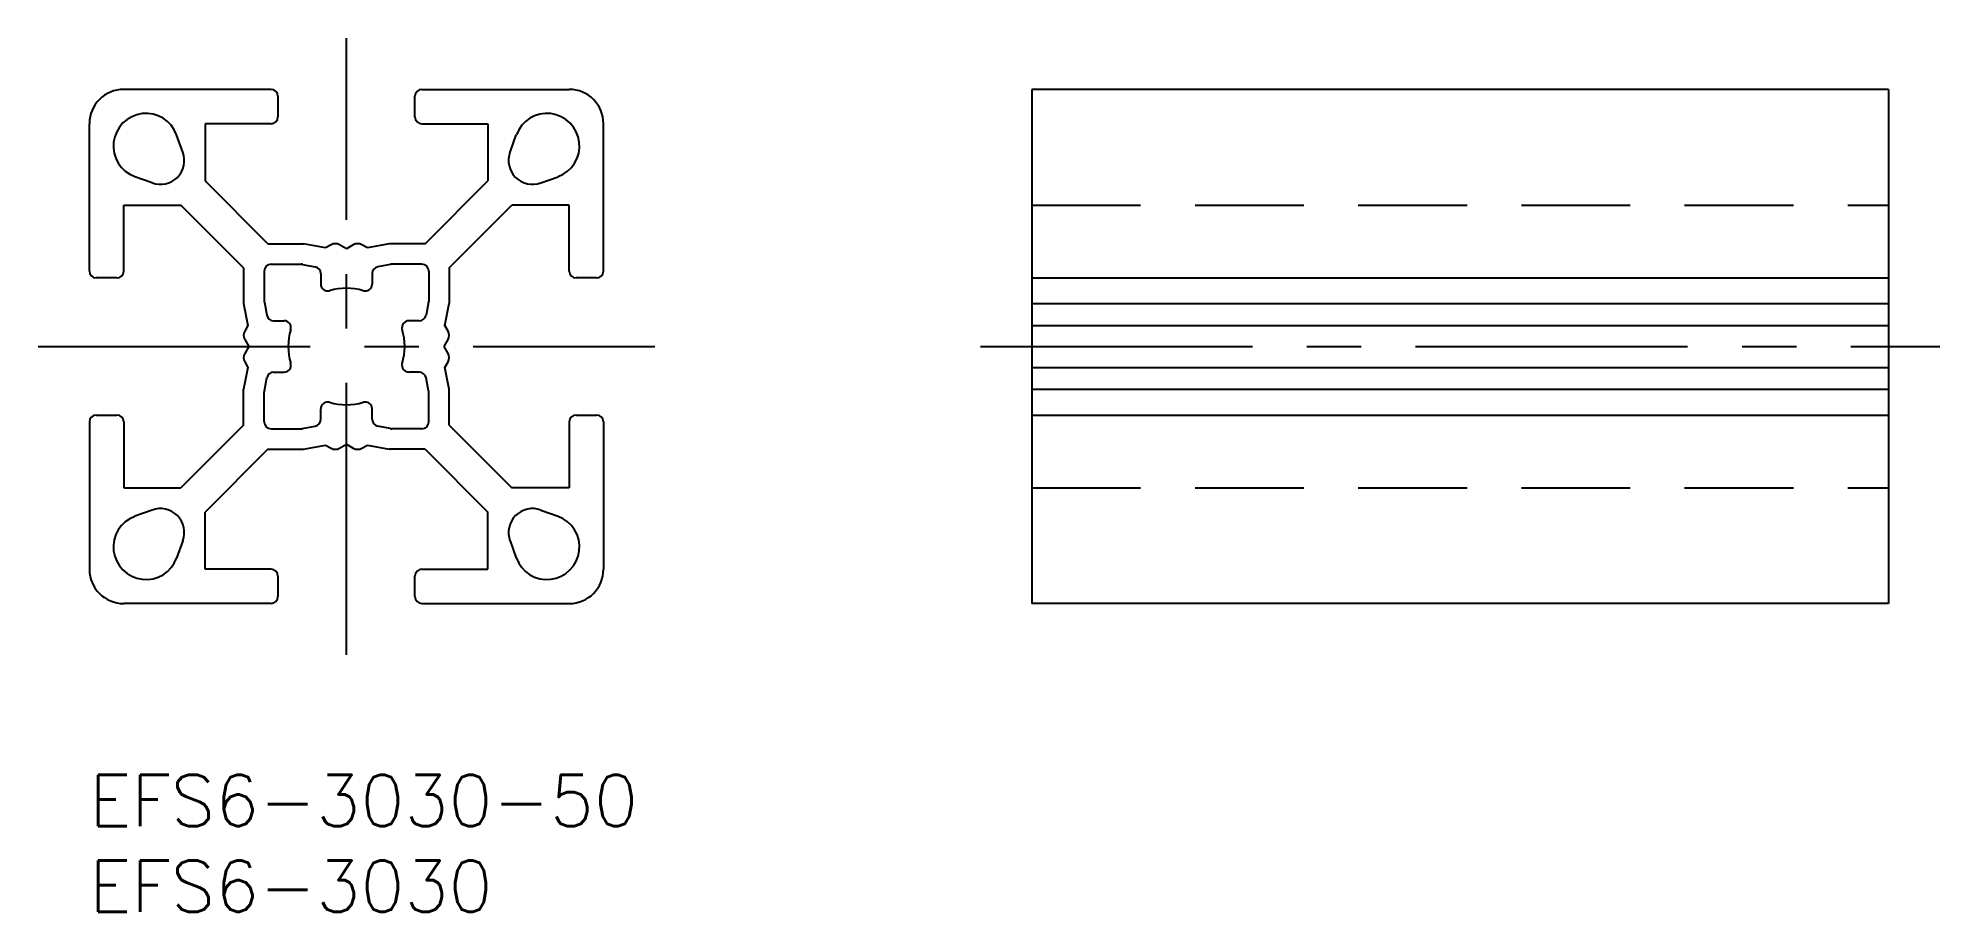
# Model space of a CAD drawing. Extents: x -3 to 108, y -8 to 43.
import ezdxf

# ---------------------------------------------------------------- set-up
doc = ezdxf.new("R2010")
doc.units = 0
doc.header["$LTSCALE"] = 0.5
doc.linetypes.add('CENTER', pattern=[50.8, 31.75, -6.35, 6.35, -6.35])
doc.linetypes.add('DASHED', pattern=[19.05, 12.7, -6.35])
for name, color, linetype in [('MSM_CENTER', 1, 'CENTER'), ('MSM_CONTINUOUS', 7, 'CONTINUOUS'), ('MSM_DASHED', 4, 'DASHED'), ('MSM_PART_NUMBER', 7, 'CONTINUOUS')]:
    doc.layers.add(name, color=color, linetype=linetype)
doc.styles.get("Standard").update_dxf_attribs({"font": 'txt.shx', "height": 1, "bigfont": 'bigfont.shx'})

# ---------------------------------------------------------------- blocks, each defined once
blk = doc.blocks.new('*U2')
at = {"layer": 'MSM_PART_NUMBER'}
blk.add_text('EFS6-3030-50', height=3, dxfattribs=at).set_placement((0, -3))
blk = doc.blocks.new('*U3')
at = {"layer": 'MSM_PART_NUMBER'}
blk.add_text('EFS6-3030', height=3, dxfattribs=at).set_placement((0, -8))

msp = doc.modelspace()

# ---------------------------------------------------------------- linework, layer by layer
at = {"layer": 'MSM_CENTER'}
for p, q in [((15, 7), (15, 43)), ((-3, 25), (33, 25)), ((52, 25), (108, 25))]:
    msp.add_line(p, q, dxfattribs=at)
at = {"layer": 'MSM_CONTINUOUS'}
for p, q in [((10.6, 40), (2, 40)), ((19.4, 40), (28, 40)), ((105, 40), (55, 40)), ((55, 40), (55, 10)), ((105, 40), (105, 10)), ((11, 39.6), (11, 38.4)), ((19, 38.4), (19, 39.6)), ((0, 29.4), (0, 38)), ((6.75, 38), (6.75, 34.66)), ((10.6, 38), (6.75, 38)), ((19.4, 38), (23.25, 38)), ((23.25, 38), (23.25, 34.66)), ((30, 29.4), (30, 38)), ((5.45, 36.34), (5.09, 37.35)), ((24.55, 36.34), (24.91, 37.35)), ((3.66, 34.55), (2.65, 34.91)), ((10.41, 31), (6.75, 34.66)), ((19.59, 31), (23.25, 34.66)), ((26.34, 34.55), (27.35, 34.91)), ((2, 33.25), (5.34, 33.25)), ((2, 29.4), (2, 33.25)), ((9, 29.59), (5.34, 33.25)), ((21, 29.59), (24.66, 33.25)), ((28, 33.25), (24.66, 33.25)), ((28, 29.4), (28, 33.25)), ((10.41, 31), (12.5, 31)), ((13.78, 30.75), (12.5, 31)), ((14.1, 30.93), (13.78, 30.75)), ((15, 30.7), (14.6, 30.93)), ((15.4, 30.93), (15, 30.7)), ((16.22, 30.75), (15.9, 30.93)), ((17.5, 31), (16.22, 30.75)), ((19.59, 31), (17.5, 31)), ((1.6, 29), (0.4, 29)), ((9, 29.59), (9, 27.5)), ((10.2, 29.4), (10.2, 27.65)), ((10.6, 29.8), (12.35, 29.8)), ((12.42, 29.79), (13.18, 29.65)), ((13.5, 29.25), (13.5, 28.64)), ((16.5, 29.25), (16.5, 28.64)), ((17.58, 29.79), (16.82, 29.65)), ((19.4, 29.8), (17.65, 29.8)), ((19.8, 29.4), (19.8, 27.65)), ((21, 29.59), (21, 27.5)), ((29.6, 29), (28.4, 29)), ((55, 29), (105, 29)), ((9, 27.5), (9.25, 26.22)), ((10.21, 27.58), (10.35, 26.82)), ((19.79, 27.58), (19.65, 26.82)), ((20.75, 26.22), (21, 27.5)), ((55, 27.5), (105, 27.5)), ((9.25, 26.22), (9.07, 25.9)), ((10.75, 26.5), (11.36, 26.5)), ((19.25, 26.5), (18.64, 26.5)), ((20.93, 25.9), (20.75, 26.22)), ((55, 26.22), (105, 26.22)), ((9.07, 25.4), (9.3, 25)), ((9.3, 25), (9.07, 24.6)), ((20.7, 25), (20.93, 25.4)), ((20.93, 24.6), (20.7, 25)), ((9.25, 23.78), (9, 22.5)), ((9.07, 24.1), (9.25, 23.78)), ((10.75, 23.5), (11.36, 23.5)), ((19.25, 23.5), (18.64, 23.5)), ((20.75, 23.78), (20.93, 24.1)), ((21, 22.5), (20.75, 23.78)), ((55, 23.78), (105, 23.78)), ((9, 20.41), (9, 22.5)), ((10.2, 20.6), (10.2, 22.35)), ((10.21, 22.42), (10.35, 23.18)), ((19.79, 22.42), (19.65, 23.18)), ((19.8, 20.6), (19.8, 22.35)), ((21, 20.41), (21, 22.5)), ((55, 22.5), (105, 22.5)), ((13.5, 20.75), (13.5, 21.36)), ((16.5, 20.75), (16.5, 21.36)), ((0, 20.6), (0, 12)), ((0.4, 21), (1.6, 21)), ((2, 20.6), (2, 16.75)), ((9, 20.41), (5.34, 16.75)), ((10.6, 20.2), (12.35, 20.2)), ((12.42, 20.21), (13.18, 20.35)), ((17.58, 20.21), (16.82, 20.35)), ((19.4, 20.2), (17.65, 20.2)), ((21, 20.41), (24.66, 16.75)), ((28, 20.6), (28, 16.75)), ((28.4, 21), (29.6, 21)), ((30, 20.6), (30, 12)), ((55, 21), (105, 21)), ((10.41, 19), (6.75, 15.34)), ((10.41, 19), (12.5, 19)), ((12.5, 19), (13.78, 19.25)), ((13.78, 19.25), (14.1, 19.07)), ((14.6, 19.07), (15, 19.3)), ((15, 19.3), (15.4, 19.07)), ((15.9, 19.07), (16.22, 19.25)), ((16.22, 19.25), (17.5, 19)), ((19.59, 19), (17.5, 19)), ((19.59, 19), (23.25, 15.34)), ((2, 16.75), (5.34, 16.75)), ((28, 16.75), (24.66, 16.75)), ((3.66, 15.45), (2.65, 15.09)), ((6.75, 12), (6.75, 15.34)), ((23.25, 12), (23.25, 15.34)), ((26.34, 15.45), (27.35, 15.09)), ((5.45, 13.66), (5.09, 12.65)), ((24.55, 13.66), (24.91, 12.65)), ((10.6, 12), (6.75, 12)), ((11, 11.6), (11, 10.4)), ((19, 10.4), (19, 11.6)), ((19.4, 12), (23.25, 12)), ((10.6, 10), (2, 10)), ((19.4, 10), (28, 10)), ((105, 10), (55, 10))]:
    msp.add_line(p, q, dxfattribs=at)
for centre, radius, start, end in [((2, 38), 2, 90, 180), ((10.6, 39.6), 0.4, 0, 90), ((19.4, 39.6), 0.4, 90, 180), ((28, 38), 2, 0, 90), ((3.3, 36.7), 1.9, 20, 250), ((10.6, 38.4), 0.4, 270, 0), ((19.4, 38.4), 0.4, 180, 270), ((26.7, 36.7), 1.9, 290, 160), ((4.14, 35.86), 1.4, 250, 20), ((25.86, 35.86), 1.4, 160, 290), ((14.35, 30.5), 0.5, 60, 120), ((15.65, 30.5), 0.5, 60, 120), ((0.4, 29.4), 0.4, 180, 270), ((1.6, 29.4), 0.4, 270, 0), ((10.6, 29.4), 0.4, 90, 180), ((12.35, 29.4), 0.4, 79, 90), ((13.1, 29.25), 0.4, 0, 79), ((16.9, 29.25), 0.4, 101, 180), ((17.65, 29.4), 0.4, 90, 101), ((19.4, 29.4), 0.4, 0, 90), ((28.4, 29.4), 0.4, 180, 270), ((29.6, 29.4), 0.4, 270, 0), ((13.9, 28.64), 0.4, 180, 286.8264), ((15, 25), 3.4, 73.1736, 106.8264), ((16.1, 28.64), 0.4, 253.1736, 0), ((10.6, 27.65), 0.4, 180, 191), ((10.75, 26.9), 0.4, 191, 270), ((19.25, 26.9), 0.4, 270, 349), ((19.4, 27.65), 0.4, 349, 0), ((9.5, 25.65), 0.5, 150, 210), ((11.36, 26.1), 0.4, 343.1736, 90), ((15, 25), 3.4, 163.1736, 196.8264), ((18.64, 26.1), 0.4, 90, 196.8264), ((15, 25), 3.4, 343.1736, 16.8264), ((20.5, 25.65), 0.5, 330, 30), ((9.5, 24.35), 0.5, 150, 210), ((20.5, 24.35), 0.5, 330, 30), ((10.75, 23.1), 0.4, 90, 169), ((11.36, 23.9), 0.4, 270, 16.8264), ((18.64, 23.9), 0.4, 163.1736, 270), ((19.25, 23.1), 0.4, 11, 90), ((10.6, 22.35), 0.4, 169, 180), ((19.4, 22.35), 0.4, 0, 11), ((13.9, 21.36), 0.4, 73.1736, 180), ((15, 25), 3.4, 253.1736, 286.8264), ((16.1, 21.36), 0.4, 0, 106.8264), ((0.4, 20.6), 0.4, 90, 180), ((1.6, 20.6), 0.4, 0, 90), ((10.6, 20.6), 0.4, 180, 270), ((12.35, 20.6), 0.4, 270, 281), ((13.1, 20.75), 0.4, 281, 0), ((16.9, 20.75), 0.4, 180, 259), ((17.65, 20.6), 0.4, 259, 270), ((19.4, 20.6), 0.4, 270, 0), ((28.4, 20.6), 0.4, 90, 180), ((29.6, 20.6), 0.4, 0, 90), ((14.35, 19.5), 0.5, 240, 300), ((15.65, 19.5), 0.5, 240, 300), ((3.3, 13.3), 1.9, 110, 340), ((4.14, 14.14), 1.4, 340, 110), ((25.86, 14.14), 1.4, 70, 200), ((26.7, 13.3), 1.9, 200, 70), ((2, 12), 2, 180, 270), ((10.6, 11.6), 0.4, 0, 90), ((19.4, 11.6), 0.4, 90, 180), ((28, 12), 2, 270, 0), ((10.6, 10.4), 0.4, 270, 0), ((19.4, 10.4), 0.4, 180, 270)]:
    msp.add_arc(centre, radius, start, end, dxfattribs=at)
at = {"layer": 'MSM_DASHED'}
for p, q in [((55, 33.25), (105, 33.25)), ((55, 16.75), (105, 16.75))]:
    msp.add_line(p, q, dxfattribs=at)

# ---------------------------------------------------------------- block references
at = {"layer": 'MSM_CONTINUOUS'}
for name in ['*U2', '*U3']:
    msp.add_blockref(name, (0, 0), dxfattribs=at)

doc.saveas('drawing.dxf')
